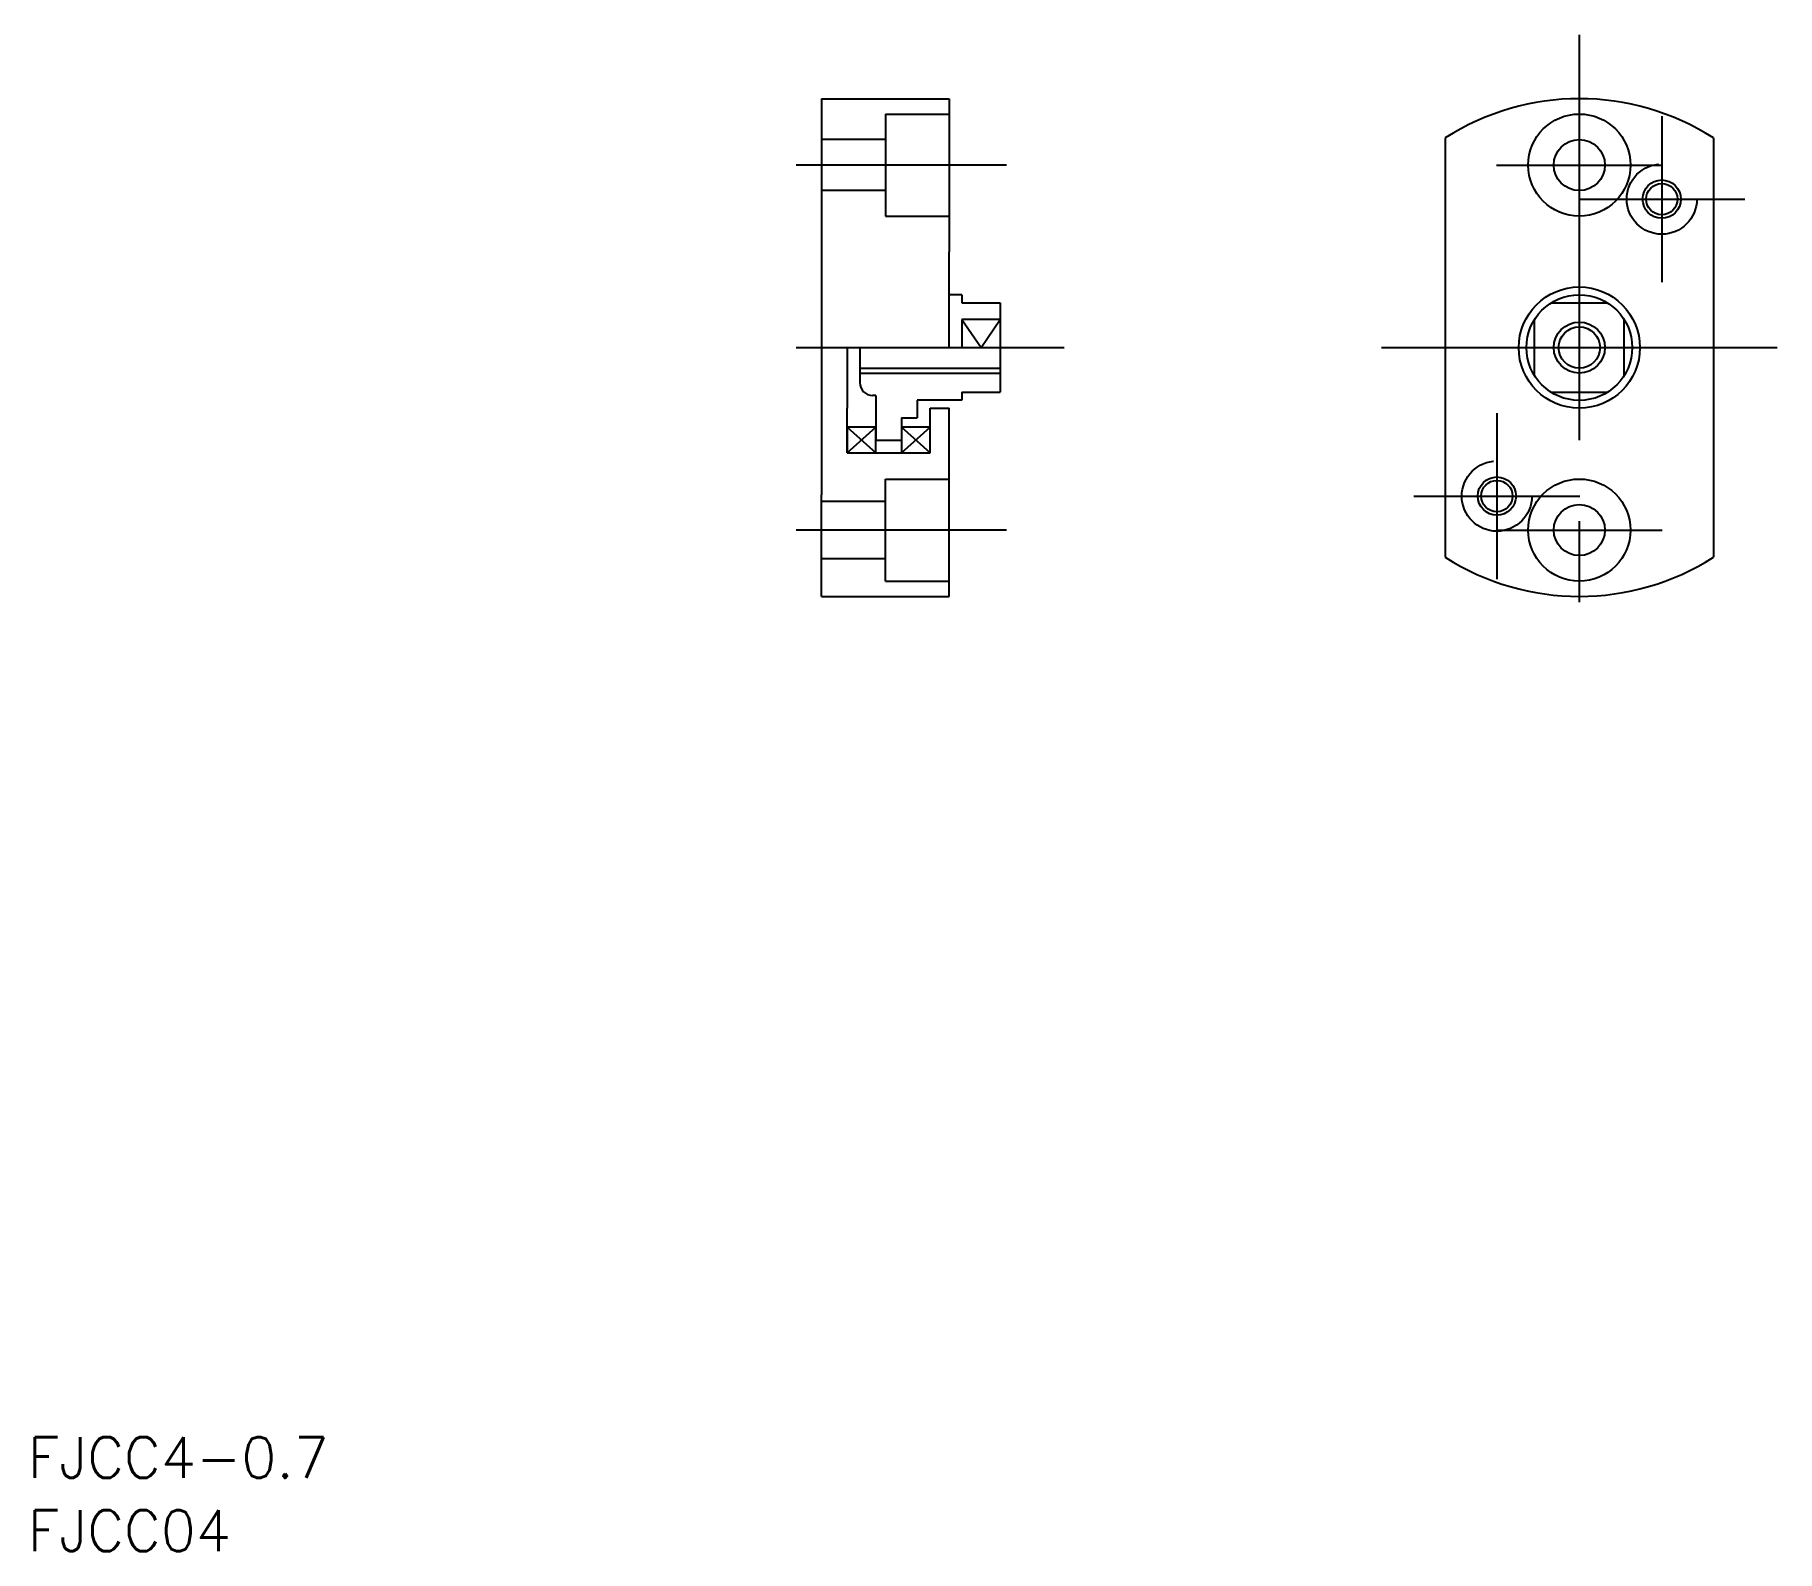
# Model space of a CAD drawing. Extents: x 48 to 184, y 4 to 123.
import ezdxf

# ---------------------------------------------------------------- set-up
doc = ezdxf.new("R2010")
doc.units = 0
doc.linetypes.add('CENTER', pattern=[50.8, 31.75, -6.35, 6.35, -6.35])
doc.linetypes.add('DASHED', pattern=[19.05, 12.7, -6.35])
doc.layers.get('0').update_dxf_attribs({"linetype": 'CONTINUOUS'})
doc.layers.add('CENTER', color=1, linetype='CENTER')
doc.styles.get("Standard").update_dxf_attribs({"font": 'txt.shx', "bigfont": 'bigfont.shx'})

msp = doc.modelspace()

# ---------------------------------------------------------------- linework, layer by layer
at = {"color": 7, "linetype": 'CONTINUOUS'}
for p, q in [((109.53, 117.78), (109.53, 104.14)), ((109.53, 117.78), (119.53, 117.78)), ((119.53, 117.78), (119.53, 105.78)), ((114.53, 116.58), (119.53, 116.58)), ((114.53, 116.58), (114.53, 108.58)), ((158.4, 114.72), (158.4, 81.85)), ((179.4, 114.72), (179.4, 81.85)), ((114.53, 114.58), (109.53, 114.58)), ((114.53, 110.58), (109.53, 110.58)), ((114.53, 108.58), (119.53, 108.58)), ((119.53, 98.28), (119.53, 105.78)), ((109.53, 104.14), (109.53, 86.73)), ((120.53, 102.42), (119.53, 102.42)), ((120.53, 102.42), (120.53, 101.78)), ((120.53, 101.78), (123.53, 101.78)), ((123.53, 101.78), (123.53, 98.28)), ((166.69, 101.78), (171.1, 101.78)), ((123.53, 100.49), (120.53, 100.49)), ((120.53, 100.49), (120.53, 98.28)), ((120.53, 100.49), (122.03, 98.28)), ((122.03, 98.28), (123.53, 100.49)), ((165.4, 96.08), (165.4, 100.49)), ((172.4, 96.08), (172.4, 100.49)), ((111.53, 98.28), (111.53, 93.53)), ((112.53, 98.28), (112.53, 95.53)), ((123.53, 98.28), (123.53, 94.78)), ((112.53, 96.66), (123.53, 96.66)), ((113.78, 94.53), (113.53, 94.53)), ((113.78, 94.53), (113.78, 91.03)), ((120.53, 94.78), (123.53, 94.78)), ((120.53, 94.78), (120.53, 94.15)), ((166.69, 94.78), (171.1, 94.78)), ((111.53, 90.03), (111.53, 93.53)), ((120.53, 94.15), (117.03, 94.15)), ((117.03, 94.15), (117.03, 92.78)), ((118.03, 93.53), (119.53, 93.53)), ((118.03, 90.03), (118.03, 93.53)), ((119.53, 78.78), (119.53, 93.53)), ((111.53, 92.03), (113.78, 90.03)), ((111.53, 90.03), (113.78, 92.03)), ((113.78, 92.03), (111.53, 92.03)), ((111.53, 92.03), (111.53, 90.03)), ((113.78, 90.03), (113.78, 92.03)), ((115.78, 92.78), (117.03, 92.78)), ((115.78, 92.78), (115.78, 91.03)), ((118.03, 92.03), (115.78, 92.03)), ((118.03, 90.03), (115.78, 92.03)), ((115.78, 90.03), (118.03, 92.03)), ((115.78, 92.03), (115.78, 90.03)), ((118.03, 90.03), (118.03, 92.03)), ((113.78, 91.03), (115.78, 91.03)), ((111.53, 90.03), (118.03, 90.03)), ((111.53, 90.03), (113.78, 90.03)), ((115.78, 90.03), (118.03, 90.03)), ((109.53, 78.78), (109.53, 86.73)), ((109.53, 78.78), (119.53, 78.78))]:
    msp.add_line(p, q, dxfattribs=at)
at = {"color": 3, "linetype": 'CONTINUOUS'}
msp.add_line((112.53, 96.28), (123.53, 96.28), dxfattribs=at)
at = {"color": 3, "linetype": 'DASHED'}
for p, q in [((114.53, 79.98), (114.53, 87.98)), ((114.53, 87.98), (119.53, 87.98)), ((114.53, 86.23), (109.53, 86.23)), ((114.53, 81.73), (109.53, 81.73)), ((114.53, 79.98), (119.53, 79.98))]:
    msp.add_line(p, q, dxfattribs=at)
at = {"color": 7, "linetype": 'CONTINUOUS'}
for centre, radius in [((168.9, 112.58), 4), ((168.9, 112.58), 2), ((175.36, 109.91), 1.23), ((168.9, 98.28), 4.75), ((168.9, 98.28), 4.14), ((168.9, 98.28), 1.62), ((162.44, 86.64), 1.23), ((168.9, 83.98), 4), ((168.9, 83.98), 2)]:
    msp.add_circle(centre, radius, dxfattribs=at)
at = {"color": 3, "linetype": 'DASHED'}
for centre in [(175.36, 109.91), (162.44, 86.64)]:
    msp.add_circle(centre, 2.75, dxfattribs=at)
at = {"color": 3, "linetype": 'CONTINUOUS'}
for centre, radius in [((175.36, 109.91), 1.5), ((168.9, 98.28), 2), ((162.44, 86.64), 1.5)]:
    msp.add_circle(centre, radius, dxfattribs=at)
at = {"color": 7, "linetype": 'CONTINUOUS'}
for centre, radius, start, end in [((168.9, 98.28), 19.5, 57.421, 122.579), ((113.53, 95.53), 1, 180, 270), ((168.9, 98.28), 19.5, 237.421, 302.579)]:
    msp.add_arc(centre, radius, start, end, dxfattribs=at)
at = {"layer": 'CENTER', "color": 1, "linetype": 'CENTER'}
for p, q in [((168.9, 122.78), (168.9, 73.78)), ((175.36, 116.41), (175.36, 103.41)), ((124.03, 112.58), (107.53, 112.58)), ((162.4, 112.58), (175.4, 112.58)), ((168.86, 109.91), (181.86, 109.91)), ((107.53, 98.28), (128.53, 98.28)), ((107.53, 98.28), (128.53, 98.28)), ((153.4, 98.28), (184.4, 98.28)), ((162.44, 93.14), (162.44, 80.14)), ((155.94, 86.64), (168.94, 86.64)), ((124.03, 83.98), (107.53, 83.98)), ((162.4, 83.98), (175.4, 83.98))]:
    msp.add_line(p, q, dxfattribs=at)

# ---------------------------------------------------------------- texts
at = {"color": 7, "linetype": 'CONTINUOUS'}
for s, p in [('FJCC4-0.7', (47.34, 9.71)), ('FJCC04', (47.34, 3.97))]:
    msp.add_text(s, height=3.2, dxfattribs=at).set_placement(p)

doc.saveas('drawing.dxf')
